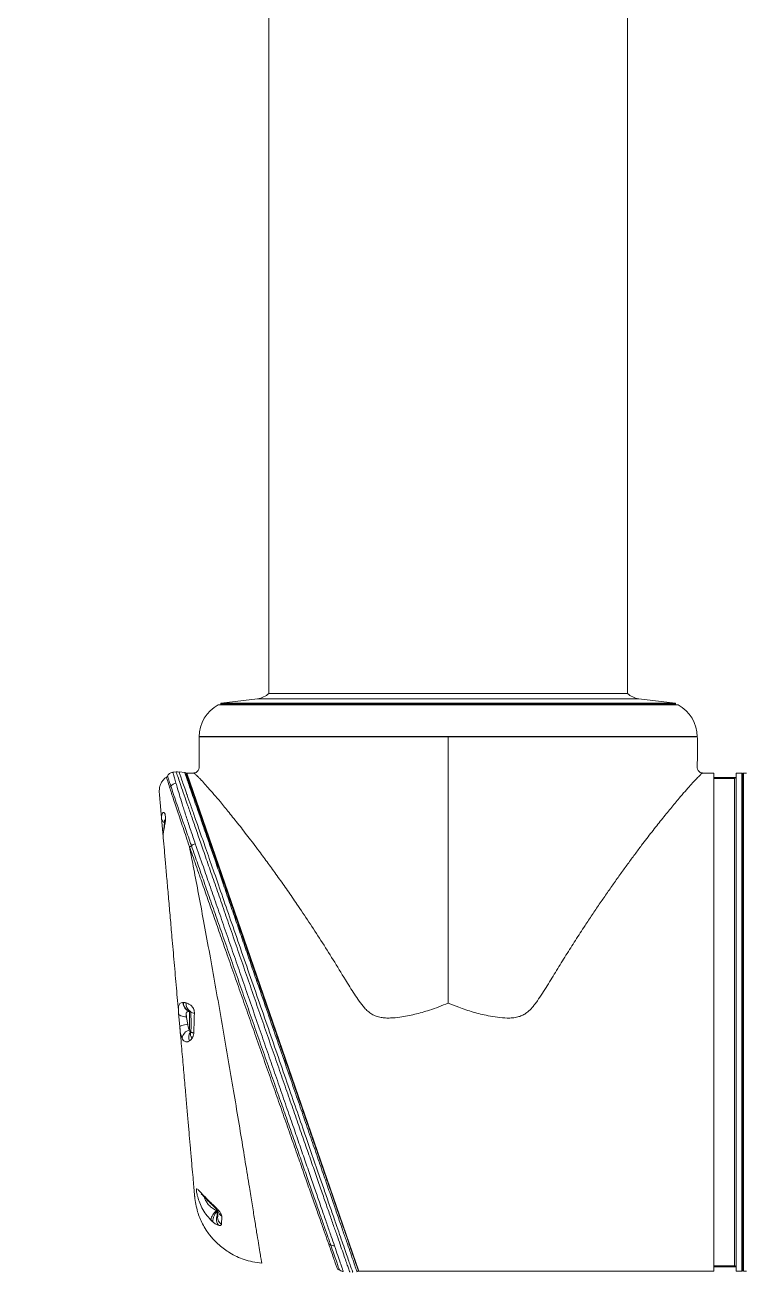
# Model space of a CAD drawing. Header units: millimetres. Extents: x 100 to 8300, y 98 to 5840.
# Drawn here: x 2071.9 to 2288.6, y 1555.9 to 1934.5 of the extents above; entities that cross this region are included whole.
import ezdxf

# ---------------------------------------------------------------- set-up
doc = ezdxf.new("R2010")
doc.units = ezdxf.units.MM
doc.header["$LTSCALE"] = 20

msp = doc.modelspace()

# ---------------------------------------------------------------- linework, layer by layer
at = {"color": 7, "linetype": 'Continuous', "lineweight": 15}
for p, q in [((2145.258, 2168.301), (2145.258, 1733.15)), ((2253.258, 1733.15), (2253.258, 2168.301)), ((2141.887, 1731.574), (2130.934, 1730.229)), ((2199.258, 1733.15), (2145.258, 1733.15)), ((2253.258, 1733.15), (2145.258, 1733.15)), ((2253.258, 1733.15), (2199.258, 1733.15)), ((2267.583, 1730.229), (2256.629, 1731.574)), ((2268.43, 1729.721), (2130.087, 1729.721)), ((2130.758, 1730.03), (2130.758, 1729.721)), ((2267.758, 1729.721), (2267.758, 1730.03)), ((2124.258, 1720.366), (2124.258, 1719.59)), ((2124.258, 1720.05), (2274.258, 1720.05)), ((2117.369, 1709.516), (2116.387, 1709.43)), ((2119.937, 1709.365), (2118.217, 1709.515)), ((2172.212, 1559.275), (2120.348, 1708.895)), ((2122.717, 1709.16), (2120.536, 1709.16)), ((2120.536, 1709.16), (2172.401, 1559.14)), ((2279.258, 1709.16), (2275.8, 1709.16)), ((2279.258, 1709.16), (2279.258, 1634.15)), ((2279.258, 1707.85), (2285.958, 1707.85)), ((2287.708, 1709.15), (2285.958, 1709.15)), ((2285.958, 1709.15), (2285.958, 1559.15)), ((2287.958, 1708.9), (2287.708, 1709.15)), ((2287.708, 1709.15), (2287.708, 1559.15)), ((2287.958, 1708.95), (2287.958, 1559.35)), ((2289.058, 1709.15), (2288.158, 1709.15)), ((2285.458, 1707.55), (2279.258, 1707.55)), ((2113.439, 1690.015), (2112.95, 1695.596)), ((2128.204, 1686.236), (2128.463, 1686.232)), ((2130.102, 1681.491), (2129.85, 1681.488)), ((2118.455, 1632.679), (2118.095, 1636.79)), ((2121.419, 1637.361), (2121.404, 1637.355)), ((2121.404, 1631.784), (2121.404, 1637.355)), ((2121.487, 1637.415), (2121.419, 1637.361)), ((2121.773, 1636.124), (2121.773, 1637.099)), ((2279.258, 1634.15), (2279.258, 1559.14)), ((2121.654, 1631.072), (2121.718, 1631.108)), ((2121.773, 1631.28), (2121.773, 1631.613)), ((2127.638, 1579.615), (2127.971, 1579.29)), ((2129.516, 1577.315), (2129.6, 1577.021)), ((2129.67, 1576.022), (2129.666, 1575.851)), ((2129.773, 1577.276), (2129.773, 1577.066)), ((2129.773, 1577.066), (2129.773, 1575.981)), ((2129.773, 1575.981), (2129.773, 1575.593)), ((2129.773, 1575.4), (2129.773, 1575.593)), ((2129.773, 1575.593), (2129.815, 1575.441)), ((2131.057, 1575.702), (2131.004, 1573.194)), ((2170.312, 1564.772), (2170.455, 1564.769)), ((2279.258, 1560.75), (2285.458, 1560.75)), ((2285.958, 1560.45), (2279.258, 1560.45)), ((2172.401, 1559.14), (2279.258, 1559.14)), ((2285.958, 1559.15), (2287.708, 1559.15)), ((2287.708, 1559.15), (2287.958, 1559.4)), ((2288.158, 1559.15), (2289.058, 1559.15))]:
    msp.add_line(p, q, dxfattribs=at)
at = {"color": 8, "linetype": 'Continuous', "lineweight": 15}
for p, q in [((2256.629, 1731.574), (2141.887, 1731.574)), ((2130.04, 1729.71), (2268.477, 1729.71)), ((2267.758, 1730.03), (2130.758, 1730.03)), ((2267.583, 1730.229), (2130.934, 1730.229)), ((2288.158, 1709.15), (2288.158, 1559.15)), ((2285.458, 1707.55), (2285.458, 1560.75)), ((2128.637, 1685.73), (2128.378, 1685.733)), ((2129.298, 1683.08), (2129.552, 1683.083)), ((2129.516, 1577.315), (2129.516, 1577.697))]:
    msp.add_line(p, q, dxfattribs=at)
at = {"color": 7, "linetype": 'Continuous', "lineweight": 15, "flags": 128}
msp.add_lwpolyline([(2122.661, 1630.847), (2122.461, 1630.891), (2122.284, 1630.94), (2122.131, 1630.991), (2122.004, 1631.046), (2121.904, 1631.102), (2121.831, 1631.161), (2121.788, 1631.22), (2121.773, 1631.28)], dxfattribs=at)
at = {"color": 7, "linetype": 'Continuous', "lineweight": 15}
for centre, radius, start, end in [((2141.156, 1737.529), 6, 277, 313.13267), ((2257.361, 1737.529), 6, 226.86733, 263), ((2135.218, 1720.05), 10.96, 118.19523, 180), ((2130.087, 1729.621), 0.1, 90, 118.19523), ((2130.958, 1730.03), 0.2, 97, 180), ((2267.558, 1730.03), 0.2, 0, 83), ((2268.43, 1729.621), 0.1, 61.80477, 90), ((2263.299, 1720.05), 10.96, 0, 61.80477), ((2113.846, 1708.735), 1, 303.65799, 333.71948), ((2120.536, 1708.96), 0.2, 90, 199.11836), ((2285.458, 1708.3), 0.75, 270, 311.81031), ((2288.158, 1708.95), 0.2, 90, 180), ((2114.896, 1705.724), 1.019, 299.05137, 328.31621), ((2117.512, 1704.088), 2.066, 96.03116, 147.80929), ((2142.629, 1643.806), 0.677, 85.73211, 115.60518), ((2122.319, 1640.12), 2.913, 181.67431, 251.69423), ((2122.368, 1640.025), 2.828, 179.80817, 250.39635), ((2122.894, 1639.546), 2.553, 171.82659, 236.58324), ((2121.302, 1636.876), 0.499, 19.14369, 76.38201), ((2121.275, 1636.964), 0.498, 0.05021, 64.79343), ((2122.703, 1638.813), 1.95, 241.52145, 274.20387), ((2122.235, 1628.75), 3.146, 105.3071, 170.83796), ((2123.612, 1629.507), 2.506, 141.37476, 204.56099), ((2123.499, 1630.533), 1.872, 162.10108, 222.77508), ((2121.303, 1631.424), 0.498, 314.90888, 340.8978), ((2121.277, 1631.336), 0.497, 332.69665, 359.99551), ((2132.178, 1573.744), 4.454, 126.70573, 170.18666), ((2129.487, 1577.807), 0.794, 278.18985, 291.14953), ((2129.608, 1576.008), 0.168, 290.42673, 350.92753), ((2132.437, 1575.44), 2.664, 180.85695, 237.46022), ((2163.285, 1566.292), 0.976, 53.12251, 90.31632), ((2165.035, 1568.63), 1.945, 233.21374, 270.00044), ((2285.458, 1560), 0.75, 48.18969, 90), ((2165.841, 1558.75), 1, 51.79781, 85.76875), ((2171.782, 1559.312), 0.4, 272.93605, 19.12115), ((2172.401, 1559.34), 0.2, 199.11836, 270.04568), ((2288.158, 1559.35), 0.2, 180, 270)]:
    msp.add_arc(centre, radius, start, end, dxfattribs=at)
at = {"color": 8, "linetype": 'Continuous', "lineweight": 15}
for centre, radius, start, end in [((2127.941, 1579.9), 0.427, 168.07293, 224.27934), ((2128.27, 1579.573), 0.417, 166.7692, 223.56201), ((2128.905, 1578.65), 0.406, 285.13498, 318.62118), ((2132.406, 1577.992), 2.658, 197.14052, 239.49319)]:
    msp.add_arc(centre, radius, start, end, dxfattribs=at)
at = {"color": 7, "linetype": 'Continuous', "lineweight": 15}
msp.add_ellipse((2324.846, 1634.15), major_axis=(0, 1274.545), ratio=0.9804189, start_param=0.1271827, end_param=3.1251163, dxfattribs=at)
for points, knots in [([(2124.323, 1720.15), (2124.302, 1720.15), (2124.163, 1720.15), (2124.799, 1720.15), (2126.304, 1720.15), (2128.833, 1720.15), (2132.286, 1720.15), (2136.586, 1720.15), (2141.652, 1720.15), (2147.427, 1720.15), (2153.8, 1720.15), (2160.756, 1720.15), (2168.233, 1720.15), (2176.126, 1720.15), (2184.009, 1720.15), (2191.749, 1720.15), (2196.755, 1720.15), (2199.258, 1720.15)], [0, 0, 0, 0, 0.0124449, 0.0848612, 0.1574976, 0.2298828, 0.3016565, 0.3736702, 0.4454519, 0.5161072, 0.5869827, 0.6576396, 0.729214, 0.8010152, 0.8725891, 0.9362946, 1, 1, 1, 1]), ([(2124.26, 1713.532), (2124.259, 1713.523), (2124.257, 1713.475), (2124.268, 1713.725), (2124.286, 1714.264), (2124.307, 1715.083), (2124.319, 1716.069), (2124.317, 1717.124), (2124.303, 1718.117), (2124.281, 1718.936), (2124.265, 1719.437), (2124.257, 1719.649), (2124.259, 1719.593), (2124.259, 1719.59)], [0, 0, 0, 0, 0.02665845, 0.13068114, 0.23507901, 0.34122139, 0.44953304, 0.55945468, 0.66983777, 0.77942528, 0.8872807, 0.99317956, 1, 1, 1, 1]), ([(2199.258, 1720.15), (2199.258, 1718.817), (2199.258, 1708.679), (2199.258, 1689.736), (2199.258, 1667.725), (2199.258, 1651.095), (2199.258, 1643.272), (2199.258, 1639.85)], [0, 0, 0, 0, 0.0498122, 0.3787485, 0.7076849, 0.8721533, 1, 1, 1, 1]), ([(2199.258, 1720.15), (2202.31, 1720.15), (2208.412, 1720.15), (2217.201, 1720.15), (2225.514, 1720.15), (2233.274, 1720.15), (2240.616, 1720.15), (2247.427, 1720.15), (2253.638, 1720.15), (2259.163, 1720.15), (2263.905, 1720.15), (2267.823, 1720.15), (2270.862, 1720.15), (2272.92, 1720.15), (2274.09, 1720.15), (2274.161, 1720.15), (2274.193, 1720.15)], [0, 0, 0, 0, 0.0776494, 0.1552989, 0.2269457, 0.29882, 0.3704665, 0.4422383, 0.5142396, 0.5860095, 0.6575888, 0.7293998, 0.8009719, 0.8714199, 0.9420972, 1, 1, 1, 1]), ([(2275.806, 1709.198), (2275.686, 1709.205), (2275.355, 1709.225), (2274.908, 1709.506), (2274.543, 1709.899), (2274.128, 1710.768), (2274.497, 1714.374), (2274.365, 1717.679), (2274.258, 1720.367)], [0, 0, 0, 0, 0.029715, 0.0821656, 0.1263501, 0.1630051, 0.3192428, 1, 1, 1, 1]), ([(2124.258, 1713.532), (2124.249, 1713.092), (2124.225, 1712.032), (2124.391, 1710.767), (2123.973, 1709.899), (2123.609, 1709.506), (2123.161, 1709.225), (2122.831, 1709.205), (2122.711, 1709.198)], [0, 0, 0, 0, 0.2577138, 0.62099, 0.7062189, 0.808956, 0.9309138, 1, 1, 1, 1]), ([(2114.412, 1707.886), (2114.335, 1707.84), (2113.961, 1707.616), (2113.413, 1707.041), (2112.826, 1706.195), (2112.303, 1704.972), (2112.284, 1703.995), (2112.271, 1703.36)], [0, 0, 0, 0, 0.0514102, 0.2491973, 0.4469843, 0.6406119, 1, 1, 1, 1]), ([(2116.393, 1709.346), (2116.29, 1709.346), (2115.926, 1709.345), (2115.405, 1709.066), (2114.969, 1708.672), (2114.821, 1708.386), (2114.766, 1708.28)], [0, 0, 0, 0, 0.1498049, 0.5310452, 0.8256908, 1, 1, 1, 1]), ([(2118.223, 1709.476), (2117.94, 1709.517), (2117.649, 1709.559), (2117.367, 1709.5), (2117.359, 1709.499)], [0, 0, 0, 0, 0.97189166, 1, 1, 1, 1]), ([(2118.228, 1709.514), (2118.251, 1709.447), (2118.294, 1709.324), (2118.619, 1708.392), (2119.084, 1707.058), (2119.728, 1705.202), (2120.302, 1703.564), (2120.964, 1701.671), (2121.721, 1699.49), (2123.009, 1695.781), (2124.485, 1691.524), (2125.613, 1688.344), (2126.178, 1686.674), (2126.178, 1686.674)], [0, 0, 0, 0, 0.1195281, 0.2200872, 0.3213852, 0.4250067, 0.5294292, 0.5379292, 0.6509267, 0.7649082, 0.8819382, 0.999999, 1, 1, 1, 1]), ([(2120.163, 1709.257), (2120.146, 1709.272), (2120.096, 1709.317), (2120.018, 1709.355), (2119.958, 1709.357), (2119.944, 1709.357)], [0, 0, 0, 0, 0.2723237, 0.8301604, 1, 1, 1, 1]), ([(2120.308, 1708.939), (2120.303, 1708.953), (2120.278, 1709.026), (2120.401, 1708.669), (2120.676, 1707.865), (2121.132, 1706.557), (2121.745, 1704.8), (2122.507, 1702.61), (2123.412, 1700.002), (2124.468, 1696.952), (2125.667, 1693.502), (2126.996, 1689.687), (2128.453, 1685.49), (2130.035, 1680.927), (2131.74, 1676.013), (2133.552, 1670.796), (2135.378, 1665.536), (2137.189, 1660.314), (2138.974, 1655.164), (2140.806, 1649.883), (2142.054, 1646.285), (2142.679, 1644.481)], [0, 0, 0, 0, 0.0132511, 0.0667705, 0.1206715, 0.1757264, 0.2311691, 0.2847848, 0.3387677, 0.3938691, 0.449329, 0.504757, 0.560552, 0.6174677, 0.6747459, 0.7330771, 0.7917785, 0.8432047, 0.8948926, 0.9473264, 1, 1, 1, 1]), ([(2122.717, 1709.146), (2122.72, 1709.145), (2122.728, 1709.141), (2122.957, 1708.971), (2123.306, 1708.662), (2123.778, 1708.208), (2124.483, 1707.49), (2125.515, 1706.389), (2126.97, 1704.769), (2128.682, 1702.802), (2130.376, 1700.803), (2131.935, 1698.923), (2133.293, 1697.262), (2134.715, 1695.497), (2136.206, 1693.622), (2137.758, 1691.64), (2139.908, 1688.855), (2142.441, 1685.504), (2145.372, 1681.533), (2148.097, 1677.751), (2150.886, 1673.798), (2153.969, 1669.331), (2157.329, 1664.318), (2160.979, 1658.72), (2164.646, 1652.91), (2167.955, 1647.483), (2170.538, 1643.304), (2172.433, 1640.464), (2173.767, 1638.709), (2175.054, 1637.392), (2176.226, 1636.502), (2177.574, 1635.855), (2178.997, 1635.501), (2180.437, 1635.361), (2182.34, 1635.361), (2185.286, 1635.656), (2189.226, 1636.445), (2194.105, 1637.802), (2197.394, 1639.109), (2199.258, 1639.85)], [0, 0, 0, 0, 0.015422, 0.0366816, 0.058018, 0.0795659, 0.1011782, 0.1366579, 0.1723924, 0.2088662, 0.2455682, 0.2680871, 0.2906505, 0.3133425, 0.3360749, 0.3592573, 0.382478, 0.4291696, 0.4648158, 0.5005774, 0.5366799, 0.572893, 0.6185126, 0.664346, 0.7108417, 0.757564, 0.791074, 0.8078981, 0.8247987, 0.834301, 0.8439874, 0.8535234, 0.863439, 0.8725963, 0.8818569, 0.9007585, 0.9305752, 0.960634, 1, 1, 1, 1]), ([(2199.258, 1639.85), (2200.312, 1639.419), (2202.777, 1638.408), (2206.777, 1637.113), (2210.692, 1636.136), (2214.125, 1635.553), (2216.599, 1635.334), (2218.651, 1635.388), (2220.136, 1635.622), (2221.467, 1636.079), (2222.727, 1636.788), (2223.952, 1637.843), (2224.795, 1638.813), (2225.514, 1639.724), (2226.389, 1640.913), (2227.643, 1642.805), (2229.571, 1645.869), (2231.921, 1649.715), (2234.738, 1654.291), (2237.594, 1658.795), (2240.23, 1662.85), (2242.625, 1666.466), (2244.782, 1669.662), (2246.935, 1672.792), (2249.09, 1675.87), (2251.234, 1678.885), (2253.368, 1681.833), (2255.472, 1684.686), (2257.904, 1687.929), (2260.618, 1691.472), (2263.058, 1694.57), (2264.925, 1696.893), (2266.284, 1698.561), (2267.584, 1700.134), (2269.052, 1701.882), (2270.624, 1703.714), (2272.208, 1705.513), (2273.563, 1706.996), (2274.467, 1707.937), (2275.032, 1708.493), (2275.362, 1708.797), (2275.591, 1708.992), (2275.727, 1709.096), (2275.786, 1709.137), (2275.821, 1709.161), (2275.807, 1709.151), (2275.8, 1709.146)], [0, 0, 0, 0, 0.0223441, 0.0522982, 0.0824221, 0.1014492, 0.1206056, 0.1310523, 0.1416604, 0.1499732, 0.15854, 0.1698787, 0.1815142, 0.1837459, 0.1926752, 0.2105356, 0.2284292, 0.2641489, 0.299972, 0.3361033, 0.3723402, 0.3996202, 0.4269456, 0.4544105, 0.481923, 0.5099953, 0.5381213, 0.5664159, 0.5947699, 0.6383318, 0.6821431, 0.7044635, 0.7268235, 0.7493098, 0.7718417, 0.8071654, 0.8426986, 0.8789469, 0.9154697, 0.9336364, 0.9512446, 0.9670981, 0.9799167, 0.9888454, 0.9941576, 1, 1, 1, 1]), ([(2121.352, 1686.982), (2121.352, 1686.982), (2120.675, 1689.026), (2119.381, 1692.896), (2118.106, 1696.663), (2117.196, 1699.358), (2116.571, 1701.224), (2115.908, 1703.226), (2115.568, 1704.284), (2115.391, 1704.833)], [0, 0, 0, 0, 0.0000017, 0.2457723, 0.4956046, 0.5658572, 0.7064315, 0.8477425, 1, 1, 1, 1]), ([(2121.945, 1687.279), (2121.788, 1687.73), (2121.001, 1689.989), (2119.8, 1693.426), (2118.451, 1697.291), (2117.361, 1700.438), (2116.439, 1703.145), (2115.989, 1704.507), (2115.764, 1705.189)], [0, 0, 0, 0, 0.0548758, 0.2747016, 0.4528959, 0.6310873, 0.8155392, 1, 1, 1, 1]), ([(2117.295, 1706.142), (2117.45, 1705.595), (2117.788, 1704.407), (2118.482, 1702.058), (2119.373, 1699.151), (2120.452, 1695.77), (2121.688, 1692.024), (2122.644, 1689.242), (2123.114, 1687.875)], [0, 0, 0, 0, 0.1443868, 0.3136028, 0.4828227, 0.657127, 0.8314365, 1, 1, 1, 1]), ([(2121.437, 1705.755), (2121.472, 1705.654), (2121.534, 1705.476), (2121.935, 1704.318), (2122.109, 1703.818)], [0, 0, 0, 0, 0.5673574, 1, 1, 1, 1]), ([(2112.95, 1695.596), (2112.892, 1696.263), (2112.742, 1697.975), (2112.551, 1700.165), (2112.391, 1701.985), (2112.29, 1703.144), (2112.277, 1703.288), (2112.271, 1703.36)], [0, 0, 0, 0, 0.1376913, 0.3528628, 0.5684794, 0.7847943, 1, 1, 1, 1]), ([(2112.95, 1695.596), (2112.951, 1695.938), (2112.953, 1696.538), (2113.214, 1697.082), (2113.478, 1697.312), (2113.786, 1697.305), (2114.03, 1696.87), (2114.13, 1696.027), (2114.166, 1695.05), (2114.024, 1693.955), (2113.802, 1692.882), (2113.615, 1691.94), (2113.439, 1690.825), (2113.457, 1690.093), (2113.468, 1689.682)], [0, 0, 0, 0, 0.09247517, 0.1618386, 0.22278795, 0.27928578, 0.38744229, 0.49639485, 0.60615894, 0.71765082, 0.77648286, 0.83978409, 0.91020285, 1, 1, 1, 1]), ([(2113.843, 1695.031), (2113.838, 1695.03), (2113.823, 1695.028), (2113.849, 1694.737), (2113.848, 1694.294), (2113.803, 1693.659), (2113.7, 1692.907), (2113.585, 1692.11), (2113.454, 1691.192), (2113.468, 1690.594), (2113.475, 1690.319)], [0, 0, 0, 0, 0.0598088, 0.166667, 0.3077301, 0.4879064, 0.5960706, 0.7215084, 0.8722859, 1, 1, 1, 1]), ([(2118.095, 1636.79), (2117.873, 1639.33), (2117.425, 1644.451), (2116.751, 1652.158), (2116.13, 1659.253), (2115.571, 1665.645), (2115.073, 1671.339), (2114.598, 1676.759), (2114.172, 1681.636), (2113.791, 1685.982), (2113.576, 1688.447), (2113.468, 1689.682)], [0, 0, 0, 0, 0.1277995, 0.2576213, 0.3883465, 0.4929709, 0.5979828, 0.7047035, 0.8106118, 0.9051266, 1, 1, 1, 1]), ([(2121.352, 1686.983), (2121.45, 1687.012), (2121.647, 1687.071), (2121.84, 1687.19), (2121.929, 1687.265), (2121.945, 1687.279)], [0, 0, 0, 0, 0.44987819, 0.89975639, 1, 1, 1, 1]), ([(2163.279, 1567.268), (2162.93, 1568.263), (2162.228, 1570.262), (2160.953, 1573.895), (2159.516, 1577.99), (2157.91, 1582.567), (2156.158, 1587.56), (2154.266, 1592.956), (2152.241, 1598.73), (2150.125, 1604.764), (2147.948, 1610.974), (2145.719, 1617.336), (2143.422, 1623.894), (2141.127, 1630.447), (2138.863, 1636.911), (2136.637, 1643.27), (2134.408, 1649.64), (2132.265, 1655.77), (2130.226, 1661.595), (2128.294, 1667.117), (2126.415, 1672.495), (2125.023, 1676.48), (2123.541, 1680.717), (2122.44, 1683.869), (2121.576, 1686.344), (2121.352, 1686.983)], [0, 0, 0, 0, 0.0442832, 0.0889211, 0.1346589, 0.180769, 0.2269952, 0.2735814, 0.3212758, 0.3693426, 0.4157978, 0.4625855, 0.5103996, 0.5585614, 0.6036387, 0.6490112, 0.6953044, 0.7419138, 0.7842684, 0.826878, 0.8702956, 0.9139945, 0.9274332, 0.9812538, 1, 1, 1, 1]), ([(2163.87, 1567.073), (2163.768, 1567.367), (2163.253, 1568.841), (2162.296, 1571.583), (2160.917, 1575.537), (2159.506, 1579.578), (2157.953, 1584.03), (2156.289, 1588.801), (2154.537, 1593.819), (2152.708, 1599.063), (2150.784, 1604.577), (2148.759, 1610.383), (2146.651, 1616.428), (2144.461, 1622.705), (2142.22, 1629.13), (2139.948, 1635.644), (2137.67, 1642.176), (2135.391, 1648.713), (2133.12, 1655.225), (2130.909, 1661.567), (2128.785, 1667.658), (2126.751, 1673.493), (2124.795, 1679.104), (2123.193, 1683.7), (2122.281, 1686.317), (2121.945, 1687.279)], [0, 0, 0, 0, 0.0134589, 0.0673688, 0.1095928, 0.1521114, 0.1955456, 0.2392883, 0.2815084, 0.3239901, 0.3672832, 0.4108524, 0.4558258, 0.5010931, 0.5472765, 0.5937752, 0.6402369, 0.6870199, 0.7348171, 0.7829684, 0.8293213, 0.8760155, 0.9238016, 0.9719748, 1, 1, 1, 1]), ([(2123.114, 1687.875), (2123.903, 1685.601), (2125.261, 1681.69), (2127.411, 1675.489), (2129.43, 1669.673), (2131.568, 1663.503), (2133.771, 1657.138), (2136.012, 1650.673), (2138.279, 1644.13), (2140.596, 1637.436), (2142.886, 1630.815), (2145.123, 1624.35), (2147.3, 1618.052), (2149.467, 1611.789), (2151.519, 1605.844), (2153.444, 1600.273), (2155.242, 1595.067), (2156.98, 1590.035), (2158.623, 1585.275), (2160.153, 1580.838), (2161.572, 1576.728), (2162.877, 1572.945), (2164.054, 1569.532), (2164.712, 1567.624), (2165.035, 1566.685)], [0, 0, 0, 0, 0.0647425, 0.1113208, 0.1582526, 0.2062944, 0.2547167, 0.3010374, 0.3476771, 0.3953237, 0.4433209, 0.4879035, 0.5327692, 0.5785302, 0.6246073, 0.6657136, 0.7070575, 0.7491513, 0.7915078, 0.8326497, 0.8740559, 0.9163066, 0.9588538, 1, 1, 1, 1]), ([(2126.178, 1686.674), (2126.178, 1686.674), (2126.934, 1684.551), (2128.507, 1680.058), (2131.033, 1672.742), (2133.765, 1664.847), (2136.687, 1656.449), (2139.737, 1647.658), (2142.813, 1638.794), (2145.872, 1629.975), (2148.877, 1621.308), (2151.774, 1612.949), (2154.529, 1604.995), (2157.118, 1597.514), (2159.319, 1591.169), (2161.129, 1585.896), (2162.124, 1583.017), (2162.614, 1581.629), (2162.614, 1581.629)], [0, 0, 0, 0, 0.0000005, 0.0752021, 0.150654, 0.2258643, 0.3040277, 0.3824539, 0.4606301, 0.5361707, 0.6119399, 0.6874813, 0.7588084, 0.8303356, 0.9016556, 0.9508277, 0.9999995, 1, 1, 1, 1]), ([(2128.263, 1686.235), (2128.264, 1686.235), (2128.268, 1686.234), (2128.241, 1686.24), (2128.227, 1686.255), (2128.223, 1686.259)], [0, 0, 0, 0, 0.2200528, 0.8105804, 1, 1, 1, 1]), ([(2142.679, 1644.481), (2143.647, 1641.688), (2145.595, 1636.07), (2148.312, 1628.232), (2150.794, 1621.074), (2153.039, 1614.596), (2155.264, 1608.181), (2157.409, 1601.991), (2159.452, 1596.099), (2161.39, 1590.509), (2163.24, 1585.173), (2164.928, 1580.303), (2166.439, 1575.943), (2167.78, 1572.075), (2168.979, 1568.616), (2170.072, 1565.465), (2170.997, 1562.795), (2171.632, 1560.965), (2171.99, 1559.933), (2172.152, 1559.463), (2172.142, 1559.494), (2172.138, 1559.505)], [0, 0, 0, 0, 0.0675742, 0.1359349, 0.1884344, 0.2412949, 0.2953161, 0.3497511, 0.4017861, 0.4542007, 0.5078476, 0.561941, 0.6117414, 0.6619181, 0.7133112, 0.7651406, 0.825666, 0.886958, 0.9315125, 0.9763708, 1, 1, 1, 1]), ([(2118.095, 1636.79), (2118.095, 1636.79), (2118.08, 1636.96), (2118.014, 1637.77), (2117.992, 1638.944), (2118.396, 1639.795), (2118.987, 1640.014), (2119.361, 1640.033), (2119.408, 1640.035)], [0, 0, 0, 0, 0.0000078, 0.0785623, 0.3866468, 0.6909431, 0.9616674, 1, 1, 1, 1]), ([(2119.408, 1640.035), (2119.429, 1640.035), (2119.462, 1640.036), (2119.506, 1640.035), (2119.529, 1640.035), (2119.54, 1640.034)], [0, 0, 0, 0, 0.4998801, 0.7499253, 1, 1, 1, 1]), ([(2119.54, 1640.034), (2119.603, 1640.031), (2119.73, 1640.024), (2119.933, 1639.999), (2120.144, 1639.963), (2120.292, 1639.927), (2120.366, 1639.909)], [0, 0, 0, 0, 0.2487737, 0.4979901, 0.7487122, 1, 1, 1, 1]), ([(2120.366, 1639.909), (2120.584, 1639.843), (2121.039, 1639.704), (2121.748, 1639.28), (2122.337, 1638.668), (2122.625, 1638.115), (2122.793, 1637.594), (2122.852, 1637.227), (2122.847, 1636.926), (2122.846, 1636.868)], [0, 0, 0, 0, 0.2110996, 0.4394844, 0.6351636, 0.7856904, 0.8201013, 0.9653055, 1, 1, 1, 1]), ([(2121.404, 1637.355), (2121.369, 1637.358), (2121.098, 1637.382), (2120.693, 1637.34), (2120.46, 1637.077), (2120.363, 1636.722), (2120.369, 1636.382), (2120.418, 1635.983), (2120.446, 1635.804), (2120.46, 1635.713)], [0, 0, 0, 0, 0.041395, 0.31423744, 0.53486506, 0.60271523, 0.83274481, 0.9148416, 1, 1, 1, 1]), ([(2120.46, 1635.713), (2120.519, 1635.348), (2120.635, 1634.631), (2120.759, 1633.876), (2120.82, 1633.505)], [0, 0, 0, 0, 0.5086301, 1, 1, 1, 1]), ([(2121.773, 1637.099), (2121.773, 1637.109), (2121.773, 1637.131), (2121.77, 1637.165), (2121.765, 1637.198), (2121.758, 1637.227), (2121.749, 1637.259), (2121.729, 1637.307), (2121.671, 1637.393), (2121.581, 1637.43), (2121.522, 1637.421), (2121.487, 1637.415)], [0, 0, 0, 0, 0.0247715, 0.0497325, 0.06486, 0.0800642, 0.0973588, 0.1253325, 0.204444, 0.5237015, 1, 1, 1, 1]), ([(2121.773, 1631.613), (2121.787, 1631.788), (2121.816, 1632.166), (2121.915, 1633.056), (2121.928, 1634.108), (2121.851, 1635.104), (2121.781, 1635.785), (2121.775, 1636.052), (2121.773, 1636.124)], [0, 0, 0, 0, 0.1699856, 0.3678943, 0.5703294, 0.7948326, 0.9451858, 1, 1, 1, 1]), ([(2122.846, 1636.868), (2122.83, 1636.363), (2122.797, 1635.354), (2122.75, 1633.845), (2122.705, 1632.341), (2122.675, 1631.345), (2122.661, 1630.847)], [0, 0, 0, 0, 0.2495661, 0.4993057, 0.7495664, 1, 1, 1, 1]), ([(2119.129, 1629.251), (2118.99, 1629.625), (2118.698, 1630.409), (2118.545, 1631.692), (2118.47, 1632.502), (2118.455, 1632.679), (2118.455, 1632.679)], [0, 0, 0, 0, 0.4165851, 0.8746075, 0.9999865, 1, 1, 1, 1]), ([(2122.928, 1581.556), (2122.921, 1581.636), (2122.906, 1581.797), (2122.795, 1583.073), (2122.617, 1585.103), (2122.366, 1587.98), (2122.045, 1591.641), (2121.688, 1595.725), (2121.317, 1599.964), (2120.949, 1604.176), (2120.551, 1608.715), (2120.1, 1613.878), (2119.593, 1619.666), (2119.034, 1626.061), (2118.648, 1630.467), (2118.455, 1632.675)], [0, 0, 0, 0, 0.0827122, 0.1658557, 0.2483659, 0.3321955, 0.4171286, 0.501848, 0.5676573, 0.6328631, 0.6980339, 0.7637396, 0.8428064, 0.9212353, 1, 1, 1, 1]), ([(2120.82, 1633.505), (2120.835, 1633.414), (2120.905, 1633.005), (2121.042, 1632.349), (2121.289, 1631.964), (2121.404, 1631.784)], [0, 0, 0, 0, 0.1324228, 0.5956453, 1, 1, 1, 1]), ([(2121.333, 1628.466), (2121.226, 1628.403), (2121.009, 1628.276), (2120.642, 1628.178), (2120.242, 1628.182), (2119.823, 1628.353), (2119.437, 1628.689), (2119.233, 1629.062), (2119.129, 1629.251)], [0, 0, 0, 0, 0.11993383, 0.24188878, 0.41571404, 0.59451831, 0.79421867, 1, 1, 1, 1]), ([(2122.125, 1629.262), (2122.117, 1629.25), (2122.08, 1629.198), (2122.015, 1629.11), (2121.864, 1628.923), (2121.638, 1628.686), (2121.435, 1628.54), (2121.333, 1628.466)], [0, 0, 0, 0, 0.0349895, 0.1492225, 0.2636142, 0.6289487, 1, 1, 1, 1]), ([(2121.404, 1631.784), (2121.429, 1631.605), (2121.474, 1631.278), (2121.57, 1631.074), (2121.63, 1631.072), (2121.654, 1631.072)], [0, 0, 0, 0, 0.421765, 0.7670037, 1, 1, 1, 1]), ([(2121.718, 1631.108), (2121.731, 1631.125), (2121.749, 1631.149), (2121.769, 1631.208), (2121.772, 1631.26), (2121.773, 1631.28)], [0, 0, 0, 0, 0.6047346, 0.846926, 1, 1, 1, 1]), ([(2122.661, 1630.847), (2122.65, 1630.702), (2122.628, 1630.405), (2122.546, 1630.113), (2122.447, 1629.834), (2122.328, 1629.569), (2122.193, 1629.365), (2122.125, 1629.262)], [0, 0, 0, 0, 0.2310452, 0.4717597, 0.5112674, 0.7529377, 1, 1, 1, 1]), ([(2127.789, 1574.503), (2127.287, 1575.06), (2126.288, 1576.167), (2125.1, 1578.159), (2124.226, 1580.171), (2123.687, 1581.963), (2123.44, 1583.27), (2123.46, 1583.928), (2123.775, 1583.897), (2124.475, 1583.181), (2125.687, 1581.822), (2126.858, 1580.653), (2127.523, 1579.988)], [0, 0, 0, 0, 0.10513542, 0.20901926, 0.30652917, 0.39944563, 0.48754375, 0.57252128, 0.66006877, 0.75985832, 0.8634291, 1, 1, 1, 1]), ([(2122.928, 1581.556), (2123.156, 1580.018), (2123.578, 1577.179), (2124.982, 1573.856), (2126.287, 1571.602), (2127.313, 1570.15), (2128.602, 1568.579), (2130.554, 1566.63), (2133.68, 1564.349), (2137.124, 1562.766), (2140.401, 1561.855), (2142.198, 1561.647), (2143.118, 1561.541)], [0, 0, 0, 0, 0.1504695, 0.2778913, 0.3473732, 0.4033357, 0.4504526, 0.5447579, 0.6705681, 0.8244905, 0.9101489, 1, 1, 1, 1]), ([(2124.902, 1582.397), (2124.9, 1582.399), (2124.889, 1582.407), (2125, 1582.308), (2125.259, 1582.043), (2125.724, 1581.552), (2126.397, 1580.847), (2127.055, 1580.167), (2127.508, 1579.731), (2127.639, 1579.606)], [0, 0, 0, 0, 0.0288381, 0.1220999, 0.260675, 0.4338054, 0.650743, 0.8992521, 1, 1, 1, 1]), ([(2127.523, 1579.988), (2127.58, 1579.935), (2127.664, 1579.854), (2127.778, 1579.748), (2127.835, 1579.695), (2127.864, 1579.668)], [0, 0, 0, 0, 0.4999623, 0.7499766, 1, 1, 1, 1]), ([(2127.85, 1579.395), (2127.955, 1579.297), (2128.286, 1578.988), (2128.724, 1578.556), (2129.042, 1578.227), (2129.132, 1578.134)], [0, 0, 0, 0, 0.24859894, 0.78760502, 1, 1, 1, 1]), ([(2127.864, 1579.668), (2127.95, 1579.588), (2128.124, 1579.428), (2128.391, 1579.178), (2128.66, 1578.921), (2128.934, 1578.655), (2129.117, 1578.473), (2129.21, 1578.381)], [0, 0, 0, 0, 0.1960899, 0.39296512, 0.59250015, 0.79301906, 1, 1, 1, 1]), ([(2128.476, 1573.876), (2128.432, 1574.076), (2128.34, 1574.488), (2128.537, 1575.328), (2128.96, 1576.223), (2129.391, 1576.76), (2129.6, 1577.021)], [0, 0, 0, 0, 0.2425272, 0.5, 0.7574728, 1, 1, 1, 1]), ([(2129.01, 1578.258), (2129.174, 1578.085), (2129.437, 1577.808), (2129.714, 1577.467), (2129.843, 1577.286), (2129.892, 1577.201), (2129.89, 1577.204), (2129.89, 1577.204)], [0, 0, 0, 0, 0.3936176, 0.6300368, 0.795943, 0.9333944, 1, 1, 1, 1]), ([(2129.21, 1578.381), (2129.425, 1578.164), (2129.889, 1577.694), (2130.507, 1576.965), (2130.976, 1576.237), (2131.03, 1575.879), (2131.057, 1575.702)], [0, 0, 0, 0, 0.2298313, 0.4976107, 0.7513047, 1, 1, 1, 1]), ([(2130.114, 1572.929), (2129.969, 1573.141), (2129.679, 1573.563), (2129.472, 1574.359), (2129.443, 1575.205), (2129.594, 1575.75), (2129.669, 1576.022)], [0, 0, 0, 0, 0.25000258, 0.50000392, 0.75000483, 1, 1, 1, 1]), ([(2129.666, 1575.851), (2129.603, 1575.589), (2129.477, 1575.067), (2129.517, 1574.271), (2129.714, 1573.525), (2129.981, 1573.128), (2130.114, 1572.929)], [0, 0, 0, 0, 0.250207, 0.5003746, 0.750412, 1, 1, 1, 1]), ([(2129.6, 1577.021), (2129.61, 1576.962), (2129.623, 1576.888), (2129.634, 1576.811), (2129.637, 1576.79), (2129.638, 1576.784), (2129.648, 1576.712), (2129.676, 1576.46), (2129.672, 1576.206), (2129.67, 1576.022)], [0, 0, 0, 0, 0.1725056, 0.2181666, 0.2306746, 0.2343374, 0.2362705, 0.4456611, 1, 1, 1, 1]), ([(2129.666, 1575.851), (2129.678, 1575.794), (2129.707, 1575.649), (2129.741, 1575.494), (2129.764, 1575.411), (2129.771, 1575.392), (2129.773, 1575.393), (2129.773, 1575.399), (2129.773, 1575.4)], [0, 0, 0, 0, 0.29132877, 0.74788299, 0.84075633, 0.93441339, 0.98232093, 1, 1, 1, 1]), ([(2129.828, 1575.476), (2129.847, 1575.507), (2129.892, 1575.577), (2129.888, 1576.078), (2129.8, 1576.751), (2129.78, 1577.31), (2129.773, 1577.512)], [0, 0, 0, 0, 0.2246769, 0.5118537, 0.8238109, 1, 1, 1, 1]), ([(2128.476, 1573.876), (2128.419, 1573.924), (2128.304, 1574.019), (2128.132, 1574.172), (2127.96, 1574.333), (2127.846, 1574.447), (2127.789, 1574.503)], [0, 0, 0, 0, 0.2485627, 0.4977046, 0.7485705, 1, 1, 1, 1]), ([(2130.114, 1572.929), (2129.863, 1573.022), (2129.355, 1573.21), (2128.772, 1573.652), (2128.476, 1573.876)], [0, 0, 0, 0, 0.493004, 1, 1, 1, 1]), ([(2131.004, 1573.194), (2130.968, 1573.078), (2130.895, 1572.842), (2130.501, 1572.823), (2130.21, 1572.903), (2130.114, 1572.929)], [0, 0, 0, 0, 0.39461586, 0.80052323, 1, 1, 1, 1]), ([(2166.469, 1559.553), (2166.537, 1559.485), (2166.758, 1559.265), (2167.177, 1559.045), (2167.533, 1559.014), (2167.674, 1559.002)], [0, 0, 0, 0, 0.2122694, 0.6894985, 1, 1, 1, 1]), ([(2169.627, 1558.812), (2169.63, 1558.804), (2169.633, 1558.795), (2169.632, 1558.799), (2169.632, 1558.799)], [0, 0, 0, 0, 0.9791736, 1, 1, 1, 1]), ([(2170.503, 1558.799), (2170.503, 1558.799), (2170.505, 1558.795), (2170.502, 1558.804), (2170.499, 1558.812)], [0, 0, 0, 0, 0.0211253, 1, 1, 1, 1])]:
    msp.add_open_spline(points, degree=3, knots=knots, dxfattribs=at)
at = {"color": 8, "linetype": 'Continuous', "lineweight": 15}
for points, knots in [([(2115.391, 1704.833), (2115.159, 1705.562), (2114.69, 1707.032), (2114.43, 1707.858), (2114.431, 1707.857), (2114.431, 1707.856)], [0, 0, 0, 0, 0.4078176, 0.8217271, 1, 1, 1, 1]), ([(2115.764, 1705.189), (2115.592, 1705.713), (2115.195, 1706.925), (2114.827, 1708.055), (2114.776, 1708.211), (2114.751, 1708.289)], [0, 0, 0, 0, 0.2774048, 0.6416501, 1, 1, 1, 1]), ([(2116.392, 1709.371), (2116.391, 1709.376), (2116.387, 1709.389), (2116.54, 1708.836), (2116.825, 1707.809), (2117.138, 1706.697), (2117.295, 1706.142)], [0, 0, 0, 0, 0.1675796, 0.4441891, 0.7228408, 1, 1, 1, 1]), ([(2169.632, 1558.799), (2169.616, 1558.845), (2169.583, 1558.938), (2169.328, 1559.67), (2168.923, 1560.843), (2168.348, 1562.482), (2167.627, 1564.557), (2166.759, 1567.048), (2165.746, 1569.961), (2164.588, 1573.284), (2163.297, 1576.994), (2161.877, 1581.076), (2160.335, 1585.511), (2158.667, 1590.307), (2156.883, 1595.439), (2154.989, 1600.885), (2153.006, 1606.591), (2150.931, 1612.566), (2148.778, 1618.773), (2146.549, 1625.188), (2144.277, 1631.739), (2141.977, 1638.367), (2139.681, 1644.998), (2137.384, 1651.618), (2135.106, 1658.194), (2132.898, 1664.566), (2130.795, 1670.657), (2128.783, 1676.455), (2126.862, 1682.011), (2125.101, 1687.1), (2123.518, 1691.683), (2122.109, 1695.75), (2120.85, 1699.41), (2119.707, 1702.721), (2118.722, 1705.552), (2117.923, 1707.876), (2117.437, 1709.282), (2117.381, 1709.445), (2117.356, 1709.514)], [0, 0, 0, 0, 0.0242949, 0.0487846, 0.0735329, 0.0984571, 0.1227357, 0.1471778, 0.1718641, 0.1967118, 0.2217681, 0.2469855, 0.2724058, 0.29807, 0.3244564, 0.3510098, 0.3778188, 0.4049752, 0.4328447, 0.4608973, 0.4895251, 0.5183523, 0.5471936, 0.5762381, 0.6059275, 0.6358435, 0.6645466, 0.6934652, 0.7230769, 0.752937, 0.7803809, 0.8082659, 0.8363763, 0.8649605, 0.8973082, 0.9300471, 0.9699828, 1, 1, 1, 1]), ([(2142.336, 1644.416), (2141.725, 1646.188), (2140.5, 1649.741), (2138.681, 1655.013), (2136.881, 1660.234), (2135.05, 1665.543), (2133.208, 1670.881), (2131.413, 1676.082), (2129.73, 1680.959), (2128.159, 1685.513), (2126.68, 1689.8), (2125.338, 1693.685), (2124.144, 1697.145), (2123.093, 1700.193), (2122.17, 1702.868), (2121.398, 1705.101), (2120.786, 1706.873), (2120.327, 1708.199), (2120.041, 1709.034), (2119.913, 1709.404), (2119.938, 1709.333), (2119.943, 1709.319)], [0, 0, 0, 0, 0.0513647, 0.1029662, 0.15531, 0.2079146, 0.2661813, 0.3248217, 0.3802537, 0.4360186, 0.4928655, 0.5500999, 0.603746, 0.6577254, 0.71279, 0.7682437, 0.821784, 0.875689, 0.9307517, 0.9862227, 1, 1, 1, 1]), ([(2121.352, 1686.983), (2121.786, 1684.769), (2122.658, 1680.324), (2124.092, 1672.774), (2125.627, 1664.589), (2127.241, 1655.786), (2128.902, 1646.52), (2130.587, 1637.035), (2132.232, 1627.494), (2133.845, 1618.045), (2135.4, 1608.835), (2136.845, 1600.038), (2138.205, 1591.794), (2139.325, 1584.894), (2140.234, 1579.25), (2140.969, 1574.715), (2141.609, 1570.768), (2142.142, 1567.458), (2142.568, 1564.851), (2142.885, 1562.94), (2143.063, 1561.866), (2143.139, 1561.414), (2143.118, 1561.542), (2143.118, 1561.542)], [0, 0, 0, 0, 0.052218, 0.1048552, 0.1573423, 0.2122742, 0.2674763, 0.3224205, 0.3779309, 0.4334211, 0.4889198, 0.545122, 0.6010594, 0.657435, 0.7000175, 0.7424536, 0.785036, 0.8280517, 0.8708626, 0.9136511, 0.9567617, 0.9999019, 1, 1, 1, 1]), ([(2171.796, 1558.973), (2171.8, 1558.961), (2171.813, 1558.922), (2171.655, 1559.381), (2171.297, 1560.42), (2170.658, 1562.275), (2169.745, 1564.923), (2168.673, 1568.032), (2167.499, 1571.438), (2166.147, 1575.358), (2164.627, 1579.767), (2162.956, 1584.616), (2161.136, 1589.894), (2159.178, 1595.574), (2157.119, 1601.544), (2154.989, 1607.722), (2152.795, 1614.087), (2150.523, 1620.675), (2148.008, 1627.967), (2145.264, 1635.927), (2143.316, 1641.576), (2142.336, 1644.416)], [0, 0, 0, 0, 0.0211961, 0.0670518, 0.1132391, 0.1737745, 0.2350764, 0.2848515, 0.3350275, 0.3864414, 0.4382721, 0.4902613, 0.542663, 0.5963269, 0.6504099, 0.7028655, 0.7557033, 0.8097204, 0.8641328, 0.9316728, 1, 1, 1, 1]), ([(2125.81, 1581.463), (2125.863, 1581.271), (2125.977, 1580.857), (2126.459, 1579.93), (2127.227, 1578.927), (2128.269, 1577.992), (2129.09, 1577.546), (2129.516, 1577.315)], [0, 0, 0, 0, 0.157388, 0.3403278, 0.5374886, 0.7598871, 1, 1, 1, 1]), ([(2162.614, 1581.629), (2162.614, 1581.629), (2163.113, 1580.148), (2164.118, 1577.297), (2165.428, 1573.484), (2166.592, 1570.126), (2167.599, 1567.204), (2168.481, 1564.656), (2169.208, 1562.549), (2169.781, 1560.899), (2170.187, 1559.711), (2170.452, 1558.947), (2170.486, 1558.848), (2170.503, 1558.799)], [0, 0, 0, 0, 0.000001, 0.1046187, 0.2099602, 0.3069891, 0.4046215, 0.5042009, 0.6044756, 0.7016559, 0.7994996, 0.8994362, 1, 1, 1, 1]), ([(2165.917, 1559.755), (2165.918, 1559.752), (2165.948, 1559.666), (2165.841, 1559.97), (2165.593, 1560.678), (2165.169, 1561.886), (2164.584, 1563.552), (2163.939, 1565.39), (2163.46, 1566.753), (2163.279, 1567.268)], [0, 0, 0, 0, 0.00610216, 0.19001767, 0.36235833, 0.53588279, 0.71310835, 0.89160344, 1, 1, 1, 1]), ([(2166.488, 1559.572), (2166.494, 1559.554), (2166.516, 1559.489), (2166.303, 1560.101), (2165.957, 1561.093), (2165.477, 1562.471), (2164.89, 1564.151), (2164.21, 1566.099), (2163.87, 1567.073)], [0, 0, 0, 0, 0.0839854, 0.2955331, 0.5065468, 0.5807436, 0.7903691, 1, 1, 1, 1]), ([(2165.035, 1566.685), (2165.376, 1565.699), (2166.06, 1563.715), (2166.768, 1561.66), (2167.269, 1560.206), (2167.561, 1559.348), (2167.703, 1558.944), (2167.681, 1559.008), (2167.676, 1559.024)], [0, 0, 0, 0, 0.2076983, 0.4174665, 0.590572, 0.7648847, 0.943019, 1, 1, 1, 1])]:
    msp.add_open_spline(points, degree=3, knots=knots, dxfattribs=at)
at = {"color": 7, "linetype": 'Continuous', "lineweight": 15}
for points in [[(2113.818, 1694.187), (2113.586, 1694.388), (2113.123, 1694.792), (2113.008, 1695.328), (2112.95, 1695.596)], [(2121.945, 1687.279), (2122.117, 1687.411), (2122.462, 1687.675), (2122.897, 1687.808), (2123.114, 1687.875)], [(2120.46, 1635.713), (2120.144, 1635.735), (2119.512, 1635.779), (2118.758, 1636.021), (2118.228, 1636.363), (2118.139, 1636.648), (2118.095, 1636.79)], [(2120.82, 1633.505), (2120.491, 1633.455), (2119.833, 1633.356), (2119.061, 1633.14), (2118.539, 1632.904), (2118.483, 1632.754), (2118.455, 1632.679)]]:
    msp.add_open_spline(points, degree=3, dxfattribs=at)

doc.saveas('drawing.dxf')
